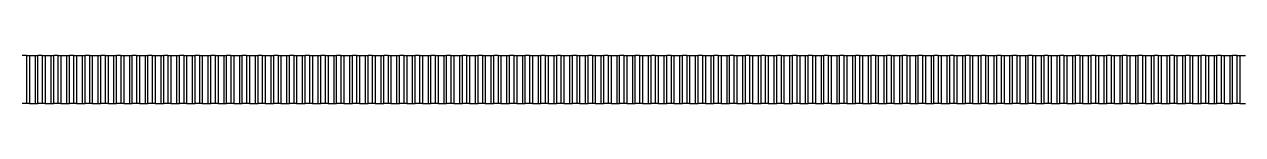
# Model space of a CAD drawing. Header units: millimetres. Extents: x 15 to 415, y 5 to 292.
# Drawn here: x 114.3 to 162.99, y 115.17 to 117.07 of the extents above; entities that cross this region are included whole.
import ezdxf

# ---------------------------------------------------------------- set-up
doc = ezdxf.new("R2010")
doc.units = ezdxf.units.MM

msp = doc.modelspace()

# ---------------------------------------------------------------- linework, layer by layer
at = {"color": 7, "linetype": 'Continuous', "lineweight": 25}
for p, q in [((114.383, 117.0669), (114.2125, 117.0669)), ((114.383, 117.0669), (114.383, 115.1669)), ((114.383, 117.0669), (114.4994, 117.0669)), ((114.4994, 117.0669), (114.4994, 115.1669)), ((114.4994, 117.0669), (114.7245, 117.0669)), ((114.7245, 117.0669), (114.7245, 115.1669)), ((114.7245, 117.0669), (114.8408, 117.0669)), ((114.8408, 115.1669), (114.8408, 117.0669)), ((115.0114, 117.0669), (114.8408, 117.0669)), ((115.0114, 117.0669), (115.0114, 115.1669)), ((115.0114, 117.0669), (115.1277, 117.0669)), ((115.1277, 117.0669), (115.1277, 115.1669)), ((115.1277, 117.0669), (115.3528, 117.0669)), ((115.3528, 117.0669), (115.3528, 115.1669)), ((115.3528, 117.0669), (115.4692, 117.0669)), ((115.4692, 115.1669), (115.4692, 117.0669)), ((115.6397, 117.0669), (115.4692, 117.0669)), ((115.6397, 117.0669), (115.6397, 115.1669)), ((115.6397, 117.0669), (115.7561, 117.0669)), ((115.7561, 117.0669), (115.7561, 115.1669)), ((115.7561, 117.0669), (115.9811, 117.0669)), ((115.9811, 117.0669), (115.9811, 115.1669)), ((115.9811, 117.0669), (116.0975, 117.0669)), ((116.0975, 115.1669), (116.0975, 117.0669)), ((116.268, 117.0669), (116.0975, 117.0669)), ((116.268, 117.0669), (116.268, 115.1669)), ((116.268, 117.0669), (116.3844, 117.0669)), ((116.3844, 117.0669), (116.3844, 115.1669)), ((116.3844, 117.0669), (116.6094, 117.0669)), ((116.6094, 117.0669), (116.6094, 115.1669)), ((116.6094, 117.0669), (116.7258, 117.0669)), ((116.7258, 115.1669), (116.7258, 117.0669)), ((116.8963, 117.0669), (116.7258, 117.0669)), ((116.8963, 117.0669), (116.8963, 115.1669)), ((116.8963, 117.0669), (117.0127, 117.0669)), ((117.0127, 117.0669), (117.0127, 115.1669)), ((117.0127, 117.0669), (117.2377, 117.0669)), ((117.2377, 117.0669), (117.2377, 115.1669)), ((117.2377, 117.0669), (117.3541, 117.0669)), ((117.3541, 115.1669), (117.3541, 117.0669)), ((117.5246, 117.0669), (117.3541, 117.0669)), ((117.5246, 117.0669), (117.5246, 115.1669)), ((117.5246, 117.0669), (117.641, 117.0669)), ((117.641, 117.0669), (117.641, 115.1669)), ((117.641, 117.0669), (117.8661, 117.0669)), ((117.8661, 117.0669), (117.8661, 115.1669)), ((117.8661, 117.0669), (117.9824, 117.0669)), ((117.9824, 115.1669), (117.9824, 117.0669)), ((118.153, 117.0669), (117.9824, 117.0669)), ((118.153, 117.0669), (118.153, 115.1669)), ((118.153, 117.0669), (118.2693, 117.0669)), ((118.2693, 117.0669), (118.2693, 115.1669)), ((118.2693, 117.0669), (118.4944, 117.0669)), ((118.4944, 117.0669), (118.4944, 115.1669)), ((118.4944, 117.0669), (118.6108, 117.0669)), ((118.6108, 115.1669), (118.6108, 117.0669)), ((118.7813, 117.0669), (118.6108, 117.0669)), ((118.7813, 117.0669), (118.7813, 115.1669)), ((118.7813, 117.0669), (118.8976, 117.0669)), ((118.8976, 117.0669), (118.8976, 115.1669)), ((118.8976, 117.0669), (119.1227, 117.0669)), ((119.1227, 117.0669), (119.1227, 115.1669)), ((119.1227, 117.0669), (119.2391, 117.0669)), ((119.2391, 115.1669), (119.2391, 117.0669)), ((119.4096, 117.0669), (119.2391, 117.0669)), ((119.4096, 117.0669), (119.4096, 115.1669)), ((119.4096, 117.0669), (119.526, 117.0669)), ((119.526, 117.0669), (119.526, 115.1669)), ((119.526, 117.0669), (119.751, 117.0669)), ((119.751, 117.0669), (119.751, 115.1669)), ((119.751, 117.0669), (119.8674, 117.0669)), ((119.8674, 115.1669), (119.8674, 117.0669)), ((120.0379, 117.0669), (119.8674, 117.0669)), ((120.0379, 117.0669), (120.0379, 115.1669)), ((120.0379, 117.0669), (120.1543, 117.0669)), ((120.1543, 117.0669), (120.1543, 115.1669)), ((120.1543, 117.0669), (120.3793, 117.0669)), ((120.3793, 117.0669), (120.3793, 115.1669)), ((120.3793, 117.0669), (120.4957, 117.0669)), ((120.4957, 115.1669), (120.4957, 117.0669)), ((120.6662, 117.0669), (120.4957, 117.0669)), ((120.6662, 117.0669), (120.6662, 115.1669)), ((120.6662, 117.0669), (120.7826, 117.0669)), ((120.7826, 117.0669), (120.7826, 115.1669)), ((120.7826, 117.0669), (121.0077, 117.0669)), ((121.0077, 117.0669), (121.0077, 115.1669)), ((121.0077, 117.0669), (121.124, 117.0669)), ((121.124, 115.1669), (121.124, 117.0669)), ((121.2945, 117.0669), (121.124, 117.0669)), ((121.2945, 117.0669), (121.2945, 115.1669)), ((121.2945, 117.0669), (121.4109, 117.0669)), ((121.4109, 117.0669), (121.4109, 115.1669)), ((121.4109, 117.0669), (121.636, 117.0669)), ((121.636, 117.0669), (121.636, 115.1669)), ((121.636, 117.0669), (121.7523, 117.0669)), ((121.7523, 115.1669), (121.7523, 117.0669)), ((121.9229, 117.0669), (121.7523, 117.0669)), ((121.9229, 117.0669), (121.9229, 115.1669)), ((121.9229, 117.0669), (122.0392, 117.0669)), ((122.0392, 117.0669), (122.0392, 115.1669)), ((122.0392, 117.0669), (122.2643, 117.0669)), ((122.2643, 117.0669), (122.2643, 115.1669)), ((122.2643, 117.0669), (122.3807, 117.0669)), ((122.3807, 115.1669), (122.3807, 117.0669)), ((122.5512, 117.0669), (122.3807, 117.0669)), ((122.5512, 117.0669), (122.5512, 115.1669)), ((122.5512, 117.0669), (122.6676, 117.0669)), ((122.6676, 117.0669), (122.6676, 115.1669)), ((122.6676, 117.0669), (122.8926, 117.0669)), ((122.8926, 117.0669), (122.8926, 115.1669)), ((122.8926, 117.0669), (123.009, 117.0669)), ((123.009, 115.1669), (123.009, 117.0669)), ((123.1795, 117.0669), (123.009, 117.0669)), ((123.1795, 117.0669), (123.1795, 115.1669)), ((123.1795, 117.0669), (123.2959, 117.0669)), ((123.2959, 117.0669), (123.2959, 115.1669)), ((123.2959, 117.0669), (123.5209, 117.0669)), ((123.5209, 117.0669), (123.5209, 115.1669)), ((123.5209, 117.0669), (123.6373, 117.0669)), ((123.6373, 115.1669), (123.6373, 117.0669)), ((123.8078, 117.0669), (123.6373, 117.0669)), ((123.8078, 117.0669), (123.8078, 115.1669)), ((123.8078, 117.0669), (123.9242, 117.0669)), ((123.9242, 117.0669), (123.9242, 115.1669)), ((123.9242, 117.0669), (124.1492, 117.0669)), ((124.1492, 117.0669), (124.1492, 115.1669)), ((124.1492, 117.0669), (124.2656, 117.0669)), ((124.2656, 115.1669), (124.2656, 117.0669)), ((124.4361, 117.0669), (124.2656, 117.0669)), ((124.4361, 117.0669), (124.4361, 115.1669)), ((124.4361, 117.0669), (124.5525, 117.0669)), ((124.5525, 117.0669), (124.5525, 115.1669)), ((124.5525, 117.0669), (124.7776, 117.0669)), ((124.7776, 117.0669), (124.7776, 115.1669)), ((124.7776, 117.0669), (124.8939, 117.0669)), ((124.8939, 115.1669), (124.8939, 117.0669)), ((125.0645, 117.0669), (124.8939, 117.0669)), ((125.0645, 117.0669), (125.0645, 115.1669)), ((125.0645, 117.0669), (125.1808, 117.0669)), ((125.1808, 117.0669), (125.1808, 115.1669)), ((125.1808, 117.0669), (125.4059, 117.0669)), ((125.4059, 117.0669), (125.4059, 115.1669)), ((125.4059, 117.0669), (125.5223, 117.0669)), ((125.5223, 115.1669), (125.5223, 117.0669)), ((125.6928, 117.0669), (125.5223, 117.0669)), ((125.6928, 117.0669), (125.6928, 115.1669)), ((125.6928, 117.0669), (125.8092, 117.0669)), ((125.8092, 117.0669), (125.8092, 115.1669)), ((125.8092, 117.0669), (126.0342, 117.0669)), ((126.0342, 117.0669), (126.0342, 115.1669)), ((126.0342, 117.0669), (126.1506, 117.0669)), ((126.1506, 115.1669), (126.1506, 117.0669)), ((126.3211, 117.0669), (126.1506, 117.0669)), ((126.3211, 117.0669), (126.3211, 115.1669)), ((126.3211, 117.0669), (126.4375, 117.0669)), ((126.4375, 117.0669), (126.4375, 115.1669)), ((126.4375, 117.0669), (126.6625, 117.0669)), ((126.6625, 117.0669), (126.6625, 115.1669)), ((126.6625, 117.0669), (126.7789, 117.0669)), ((126.7789, 115.1669), (126.7789, 117.0669)), ((126.9494, 117.0669), (126.7789, 117.0669)), ((126.9494, 117.0669), (126.9494, 115.1669)), ((126.9494, 117.0669), (127.0658, 117.0669)), ((127.0658, 117.0669), (127.0658, 115.1669)), ((127.0658, 117.0669), (127.2908, 117.0669)), ((127.2908, 117.0669), (127.2908, 115.1669)), ((127.2908, 117.0669), (127.4072, 117.0669)), ((127.4072, 115.1669), (127.4072, 117.0669)), ((127.5777, 117.0669), (127.4072, 117.0669)), ((127.5777, 117.0669), (127.5777, 115.1669)), ((127.5777, 117.0669), (127.6941, 117.0669)), ((127.6941, 117.0669), (127.6941, 115.1669)), ((127.6941, 117.0669), (127.9192, 117.0669)), ((127.9192, 117.0669), (127.9192, 115.1669)), ((127.9192, 117.0669), (128.0355, 117.0669)), ((128.0355, 115.1669), (128.0355, 117.0669)), ((128.206, 117.0669), (128.0355, 117.0669)), ((128.206, 117.0669), (128.206, 115.1669)), ((128.206, 117.0669), (128.3224, 117.0669)), ((128.3224, 117.0669), (128.3224, 115.1669)), ((128.3224, 117.0669), (128.5475, 117.0669)), ((128.5475, 117.0669), (128.5475, 115.1669)), ((128.5475, 117.0669), (128.6639, 117.0669)), ((128.6639, 115.1669), (128.6639, 117.0669)), ((128.8344, 117.0669), (128.6639, 117.0669)), ((128.8344, 117.0669), (128.8344, 115.1669)), ((128.8344, 117.0669), (128.9507, 117.0669)), ((128.9507, 117.0669), (128.9507, 115.1669)), ((128.9507, 117.0669), (129.1758, 117.0669)), ((129.1758, 117.0669), (129.1758, 115.1669)), ((129.1758, 117.0669), (129.2922, 117.0669)), ((129.2922, 115.1669), (129.2922, 117.0669)), ((129.4627, 117.0669), (129.2922, 117.0669)), ((129.4627, 117.0669), (129.4627, 115.1669)), ((129.4627, 117.0669), (129.5791, 117.0669)), ((129.5791, 117.0669), (129.5791, 115.1669)), ((129.5791, 117.0669), (129.8041, 117.0669)), ((129.8041, 117.0669), (129.8041, 115.1669)), ((129.8041, 117.0669), (129.9205, 117.0669)), ((129.9205, 115.1669), (129.9205, 117.0669)), ((130.091, 117.0669), (129.9205, 117.0669)), ((130.091, 117.0669), (130.091, 115.1669)), ((130.091, 117.0669), (130.2074, 117.0669)), ((130.2074, 117.0669), (130.2074, 115.1669)), ((130.2074, 117.0669), (130.4324, 117.0669)), ((130.4324, 117.0669), (130.4324, 115.1669)), ((130.4324, 117.0669), (130.5488, 117.0669)), ((130.5488, 115.1669), (130.5488, 117.0669)), ((130.7193, 117.0669), (130.5488, 117.0669)), ((130.7193, 117.0669), (130.7193, 115.1669)), ((130.7193, 117.0669), (130.8357, 117.0669)), ((130.8357, 117.0669), (130.8357, 115.1669)), ((130.8357, 117.0669), (131.0607, 117.0669)), ((131.0607, 117.0669), (131.0607, 115.1669)), ((131.0607, 117.0669), (131.1771, 117.0669)), ((131.1771, 115.1669), (131.1771, 117.0669)), ((131.3476, 117.0669), (131.1771, 117.0669)), ((131.3476, 117.0669), (131.3476, 115.1669)), ((131.3476, 117.0669), (131.464, 117.0669)), ((131.464, 117.0669), (131.464, 115.1669)), ((131.464, 117.0669), (131.6891, 117.0669)), ((131.6891, 117.0669), (131.6891, 115.1669)), ((131.6891, 117.0669), (131.8054, 117.0669)), ((131.8054, 115.1669), (131.8054, 117.0669)), ((131.976, 117.0669), (131.8054, 117.0669)), ((131.976, 117.0669), (131.976, 115.1669)), ((131.976, 117.0669), (132.0923, 117.0669)), ((132.0923, 117.0669), (132.0923, 115.1669)), ((132.0923, 117.0669), (132.3174, 117.0669)), ((132.3174, 117.0669), (132.3174, 115.1669)), ((132.3174, 117.0669), (132.4338, 117.0669)), ((132.4338, 115.1669), (132.4338, 117.0669)), ((132.6043, 117.0669), (132.4338, 117.0669)), ((132.6043, 117.0669), (132.6043, 115.1669)), ((132.6043, 117.0669), (132.7207, 117.0669)), ((132.7207, 117.0669), (132.7207, 115.1669)), ((132.7207, 117.0669), (132.9457, 117.0669)), ((132.9457, 117.0669), (132.9457, 115.1669)), ((132.9457, 117.0669), (133.0621, 117.0669)), ((133.0621, 115.1669), (133.0621, 117.0669)), ((133.2326, 117.0669), (133.0621, 117.0669)), ((133.2326, 117.0669), (133.2326, 115.1669)), ((133.2326, 117.0669), (133.349, 117.0669)), ((133.349, 117.0669), (133.349, 115.1669)), ((133.349, 117.0669), (133.574, 117.0669)), ((133.574, 117.0669), (133.574, 115.1669)), ((133.574, 117.0669), (133.6904, 117.0669)), ((133.6904, 115.1669), (133.6904, 117.0669)), ((133.8609, 117.0669), (133.6904, 117.0669)), ((133.8609, 117.0669), (133.8609, 115.1669)), ((133.8609, 117.0669), (133.9773, 117.0669)), ((133.9773, 117.0669), (133.9773, 115.1669)), ((133.9773, 117.0669), (134.2023, 117.0669)), ((134.2023, 117.0669), (134.2023, 115.1669)), ((134.2023, 117.0669), (134.3187, 117.0669)), ((134.3187, 115.1669), (134.3187, 117.0669)), ((134.4892, 117.0669), (134.3187, 117.0669)), ((134.4892, 117.0669), (134.4892, 115.1669)), ((134.4892, 117.0669), (134.6056, 117.0669)), ((134.6056, 117.0669), (134.6056, 115.1669)), ((134.6056, 117.0669), (134.8307, 117.0669)), ((134.8307, 117.0669), (134.8307, 115.1669)), ((134.8307, 117.0669), (134.947, 117.0669)), ((134.947, 115.1669), (134.947, 117.0669)), ((135.1176, 117.0669), (134.947, 117.0669)), ((135.1176, 117.0669), (135.1176, 115.1669)), ((135.1176, 117.0669), (135.2339, 117.0669)), ((135.2339, 117.0669), (135.2339, 115.1669)), ((135.2339, 117.0669), (135.459, 117.0669)), ((135.459, 117.0669), (135.459, 115.1669)), ((135.459, 117.0669), (135.5754, 117.0669)), ((135.5754, 115.1669), (135.5754, 117.0669)), ((135.7459, 117.0669), (135.5754, 117.0669)), ((135.7459, 117.0669), (135.7459, 115.1669)), ((135.7459, 117.0669), (135.8622, 117.0669)), ((135.8622, 117.0669), (135.8622, 115.1669)), ((135.8622, 117.0669), (136.0873, 117.0669)), ((136.0873, 117.0669), (136.0873, 115.1669)), ((136.0873, 117.0669), (136.2037, 117.0669)), ((136.2037, 115.1669), (136.2037, 117.0669)), ((136.3742, 117.0669), (136.2037, 117.0669)), ((136.3742, 117.0669), (136.3742, 115.1669)), ((136.3742, 117.0669), (136.4906, 117.0669)), ((136.4906, 117.0669), (136.4906, 115.1669)), ((136.4906, 117.0669), (136.7156, 117.0669)), ((136.7156, 117.0669), (136.7156, 115.1669)), ((136.7156, 117.0669), (136.832, 117.0669)), ((136.832, 115.1669), (136.832, 117.0669)), ((137.0025, 117.0669), (136.832, 117.0669)), ((137.0025, 117.0669), (137.0025, 115.1669)), ((137.0025, 117.0669), (137.1189, 117.0669)), ((137.1189, 117.0669), (137.1189, 115.1669)), ((137.1189, 117.0669), (137.3439, 117.0669)), ((137.3439, 117.0669), (137.3439, 115.1669)), ((137.3439, 117.0669), (137.4603, 117.0669)), ((137.4603, 115.1669), (137.4603, 117.0669)), ((137.6308, 117.0669), (137.4603, 117.0669)), ((137.6308, 117.0669), (137.6308, 115.1669)), ((137.6308, 117.0669), (137.7472, 117.0669)), ((137.7472, 117.0669), (137.7472, 115.1669)), ((137.7472, 117.0669), (137.9723, 117.0669)), ((137.9723, 117.0669), (137.9723, 115.1669)), ((137.9723, 117.0669), (138.0886, 117.0669)), ((138.0886, 115.1669), (138.0886, 117.0669)), ((138.2591, 117.0669), (138.0886, 117.0669)), ((138.2591, 117.0669), (138.2591, 115.1669)), ((138.2591, 117.0669), (138.3755, 117.0669)), ((138.3755, 117.0669), (138.3755, 115.1669)), ((138.3755, 117.0669), (138.6006, 117.0669)), ((138.6006, 117.0669), (138.6006, 115.1669)), ((138.6006, 117.0669), (138.7169, 117.0669)), ((138.7169, 115.1669), (138.7169, 117.0669)), ((138.8875, 117.0669), (138.7169, 117.0669)), ((138.8875, 117.0669), (138.8875, 115.1669)), ((138.8875, 117.0669), (139.0038, 117.0669)), ((139.0038, 117.0669), (139.0038, 115.1669)), ((139.0038, 117.0669), (139.2289, 117.0669)), ((139.2289, 117.0669), (139.2289, 115.1669)), ((139.2289, 117.0669), (139.3453, 117.0669)), ((139.3453, 115.1669), (139.3453, 117.0669)), ((139.5158, 117.0669), (139.3453, 117.0669)), ((139.5158, 117.0669), (139.5158, 115.1669)), ((139.5158, 117.0669), (139.6322, 117.0669)), ((139.6322, 117.0669), (139.6322, 115.1669)), ((139.6322, 117.0669), (139.8572, 117.0669)), ((139.8572, 117.0669), (139.8572, 115.1669)), ((139.8572, 117.0669), (139.9736, 117.0669)), ((139.9736, 115.1669), (139.9736, 117.0669)), ((140.1441, 117.0669), (139.9736, 117.0669)), ((140.1441, 117.0669), (140.1441, 115.1669)), ((140.1441, 117.0669), (140.2605, 117.0669)), ((140.2605, 117.0669), (140.2605, 115.1669)), ((140.2605, 117.0669), (140.4855, 117.0669)), ((140.4855, 117.0669), (140.4855, 115.1669)), ((140.4855, 117.0669), (140.6019, 117.0669)), ((140.6019, 115.1669), (140.6019, 117.0669)), ((140.7724, 117.0669), (140.6019, 117.0669)), ((140.7724, 117.0669), (140.7724, 115.1669)), ((140.7724, 117.0669), (140.8888, 117.0669)), ((140.8888, 117.0669), (140.8888, 115.1669)), ((140.8888, 117.0669), (141.1138, 117.0669)), ((141.1138, 117.0669), (141.1138, 115.1669)), ((141.1138, 117.0669), (141.2302, 117.0669)), ((141.2302, 115.1669), (141.2302, 117.0669)), ((141.4007, 117.0669), (141.2302, 117.0669)), ((141.4007, 117.0669), (141.4007, 115.1669)), ((141.4007, 117.0669), (141.5171, 117.0669)), ((141.5171, 117.0669), (141.5171, 115.1669)), ((141.5171, 117.0669), (141.7422, 117.0669)), ((141.7422, 117.0669), (141.7422, 115.1669)), ((141.7422, 117.0669), (141.8585, 117.0669)), ((141.8585, 115.1669), (141.8585, 117.0669)), ((142.0291, 117.0669), (141.8585, 117.0669)), ((142.0291, 117.0669), (142.0291, 115.1669)), ((142.0291, 117.0669), (142.1454, 117.0669)), ((142.1454, 117.0669), (142.1454, 115.1669)), ((142.1454, 117.0669), (142.3705, 117.0669)), ((142.3705, 117.0669), (142.3705, 115.1669)), ((142.3705, 117.0669), (142.4869, 117.0669)), ((142.4869, 115.1669), (142.4869, 117.0669)), ((142.6574, 117.0669), (142.4869, 117.0669)), ((142.6574, 117.0669), (142.6574, 115.1669)), ((142.6574, 117.0669), (142.7738, 117.0669)), ((142.7738, 117.0669), (142.7738, 115.1669)), ((142.7738, 117.0669), (142.9988, 117.0669)), ((142.9988, 117.0669), (142.9988, 115.1669)), ((142.9988, 117.0669), (143.1152, 117.0669)), ((143.1152, 115.1669), (143.1152, 117.0669)), ((143.2857, 117.0669), (143.1152, 117.0669)), ((143.2857, 117.0669), (143.2857, 115.1669)), ((143.2857, 117.0669), (143.4021, 117.0669)), ((143.4021, 117.0669), (143.4021, 115.1669)), ((143.4021, 117.0669), (143.6271, 117.0669)), ((143.6271, 117.0669), (143.6271, 115.1669)), ((143.6271, 117.0669), (143.7435, 117.0669)), ((143.7435, 115.1669), (143.7435, 117.0669)), ((143.914, 117.0669), (143.7435, 117.0669)), ((143.914, 117.0669), (143.914, 115.1669)), ((143.914, 117.0669), (144.0304, 117.0669)), ((144.0304, 117.0669), (144.0304, 115.1669)), ((144.0304, 117.0669), (144.2554, 117.0669)), ((144.2554, 117.0669), (144.2554, 115.1669)), ((144.2554, 117.0669), (144.3718, 117.0669)), ((144.3718, 115.1669), (144.3718, 117.0669)), ((144.5423, 117.0669), (144.3718, 117.0669)), ((144.5423, 117.0669), (144.5423, 115.1669)), ((144.5423, 117.0669), (144.6587, 117.0669)), ((144.6587, 117.0669), (144.6587, 115.1669)), ((144.6587, 117.0669), (144.8838, 117.0669)), ((144.8838, 117.0669), (144.8838, 115.1669)), ((144.8838, 117.0669), (145.0001, 117.0669)), ((145.0001, 115.1669), (145.0001, 117.0669)), ((145.1706, 117.0669), (145.0001, 117.0669)), ((145.1706, 117.0669), (145.1706, 115.1669)), ((145.1706, 117.0669), (145.287, 117.0669)), ((145.287, 117.0669), (145.287, 115.1669)), ((145.287, 117.0669), (145.5121, 117.0669)), ((145.5121, 117.0669), (145.5121, 115.1669)), ((145.5121, 117.0669), (145.6285, 117.0669)), ((145.6285, 115.1669), (145.6285, 117.0669)), ((145.799, 117.0669), (145.6285, 117.0669)), ((145.799, 117.0669), (145.799, 115.1669)), ((145.799, 117.0669), (145.9153, 117.0669)), ((145.9153, 117.0669), (145.9153, 115.1669)), ((145.9153, 117.0669), (146.1404, 117.0669)), ((146.1404, 117.0669), (146.1404, 115.1669)), ((146.1404, 117.0669), (146.2568, 117.0669)), ((146.2568, 115.1669), (146.2568, 117.0669)), ((146.4273, 117.0669), (146.2568, 117.0669)), ((146.4273, 117.0669), (146.4273, 115.1669)), ((146.4273, 117.0669), (146.5437, 117.0669)), ((146.5437, 117.0669), (146.5437, 115.1669)), ((146.5437, 117.0669), (146.7687, 117.0669)), ((146.7687, 117.0669), (146.7687, 115.1669)), ((146.7687, 117.0669), (146.8851, 117.0669)), ((146.8851, 115.1669), (146.8851, 117.0669)), ((147.0556, 117.0669), (146.8851, 117.0669)), ((147.0556, 117.0669), (147.0556, 115.1669)), ((147.0556, 117.0669), (147.172, 117.0669)), ((147.172, 117.0669), (147.172, 115.1669)), ((147.172, 117.0669), (147.397, 117.0669)), ((147.397, 117.0669), (147.397, 115.1669)), ((147.397, 117.0669), (147.5134, 117.0669)), ((147.5134, 115.1669), (147.5134, 117.0669)), ((147.6839, 117.0669), (147.5134, 117.0669)), ((147.6839, 117.0669), (147.6839, 115.1669)), ((147.6839, 117.0669), (147.8003, 117.0669)), ((147.8003, 117.0669), (147.8003, 115.1669)), ((147.8003, 117.0669), (148.0253, 117.0669)), ((148.0253, 117.0669), (148.0253, 115.1669)), ((148.0253, 117.0669), (148.1417, 117.0669)), ((148.1417, 115.1669), (148.1417, 117.0669)), ((148.3122, 117.0669), (148.1417, 117.0669)), ((148.3122, 117.0669), (148.3122, 115.1669)), ((148.3122, 117.0669), (148.4286, 117.0669)), ((148.4286, 117.0669), (148.4286, 115.1669)), ((148.4286, 117.0669), (148.6537, 117.0669)), ((148.6537, 117.0669), (148.6537, 115.1669)), ((148.6537, 117.0669), (148.77, 117.0669)), ((148.77, 115.1669), (148.77, 117.0669)), ((148.9406, 117.0669), (148.77, 117.0669)), ((148.9406, 117.0669), (148.9406, 115.1669)), ((148.9406, 117.0669), (149.0569, 117.0669)), ((149.0569, 117.0669), (149.0569, 115.1669)), ((149.0569, 117.0669), (149.282, 117.0669)), ((149.282, 117.0669), (149.282, 115.1669)), ((149.282, 117.0669), (149.3984, 117.0669)), ((149.3984, 115.1669), (149.3984, 117.0669)), ((149.5689, 117.0669), (149.3984, 117.0669)), ((149.5689, 117.0669), (149.5689, 115.1669)), ((149.5689, 117.0669), (149.6853, 117.0669)), ((149.6853, 117.0669), (149.6853, 115.1669)), ((149.6853, 117.0669), (149.9103, 117.0669)), ((149.9103, 117.0669), (149.9103, 115.1669)), ((149.9103, 117.0669), (150.0267, 117.0669)), ((150.0267, 115.1669), (150.0267, 117.0669)), ((150.1972, 117.0669), (150.0267, 117.0669)), ((150.1972, 117.0669), (150.1972, 115.1669)), ((150.1972, 117.0669), (150.3136, 117.0669)), ((150.3136, 117.0669), (150.3136, 115.1669)), ((150.3136, 117.0669), (150.5386, 117.0669)), ((150.5386, 117.0669), (150.5386, 115.1669)), ((150.5386, 117.0669), (150.655, 117.0669)), ((150.655, 115.1669), (150.655, 117.0669)), ((150.8255, 117.0669), (150.655, 117.0669)), ((150.8255, 117.0669), (150.8255, 115.1669)), ((150.8255, 117.0669), (150.9419, 117.0669)), ((150.9419, 117.0669), (150.9419, 115.1669)), ((150.9419, 117.0669), (151.1669, 117.0669)), ((151.1669, 117.0669), (151.1669, 115.1669)), ((151.1669, 117.0669), (151.2833, 117.0669)), ((151.2833, 115.1669), (151.2833, 117.0669)), ((151.4538, 117.0669), (151.2833, 117.0669)), ((151.4538, 117.0669), (151.4538, 115.1669)), ((151.4538, 117.0669), (151.5702, 117.0669)), ((151.5702, 117.0669), (151.5702, 115.1669)), ((151.5702, 117.0669), (151.7953, 117.0669)), ((151.7953, 117.0669), (151.7953, 115.1669)), ((151.7953, 117.0669), (151.9116, 117.0669)), ((151.9116, 115.1669), (151.9116, 117.0669)), ((152.0822, 117.0669), (151.9116, 117.0669)), ((152.0822, 117.0669), (152.0822, 115.1669)), ((152.0822, 117.0669), (152.1985, 117.0669)), ((152.1985, 117.0669), (152.1985, 115.1669)), ((152.1985, 117.0669), (152.4236, 117.0669)), ((152.4236, 117.0669), (152.4236, 115.1669)), ((152.4236, 117.0669), (152.54, 117.0669)), ((152.54, 115.1669), (152.54, 117.0669)), ((152.7105, 117.0669), (152.54, 117.0669)), ((152.7105, 117.0669), (152.7105, 115.1669)), ((152.7105, 117.0669), (152.8268, 117.0669)), ((152.8268, 117.0669), (152.8268, 115.1669)), ((152.8268, 117.0669), (153.0519, 117.0669)), ((153.0519, 117.0669), (153.0519, 115.1669)), ((153.0519, 117.0669), (153.1683, 117.0669)), ((153.1683, 115.1669), (153.1683, 117.0669)), ((153.3388, 117.0669), (153.1683, 117.0669)), ((153.3388, 117.0669), (153.3388, 115.1669)), ((153.3388, 117.0669), (153.4552, 117.0669)), ((153.4552, 117.0669), (153.4552, 115.1669)), ((153.4552, 117.0669), (153.6802, 117.0669)), ((153.6802, 117.0669), (153.6802, 115.1669)), ((153.6802, 117.0669), (153.7966, 117.0669)), ((153.7966, 115.1669), (153.7966, 117.0669)), ((153.9671, 117.0669), (153.7966, 117.0669)), ((153.9671, 117.0669), (153.9671, 115.1669)), ((153.9671, 117.0669), (154.0835, 117.0669)), ((154.0835, 117.0669), (154.0835, 115.1669)), ((154.0835, 117.0669), (154.3085, 117.0669)), ((154.3085, 117.0669), (154.3085, 115.1669)), ((154.3085, 117.0669), (154.4249, 117.0669)), ((154.4249, 115.1669), (154.4249, 117.0669)), ((154.5954, 117.0669), (154.4249, 117.0669)), ((154.5954, 117.0669), (154.5954, 115.1669)), ((154.5954, 117.0669), (154.7118, 117.0669)), ((154.7118, 117.0669), (154.7118, 115.1669)), ((154.7118, 117.0669), (154.9369, 117.0669)), ((154.9369, 117.0669), (154.9369, 115.1669)), ((154.9369, 117.0669), (155.0532, 117.0669)), ((155.0532, 115.1669), (155.0532, 117.0669)), ((155.2237, 117.0669), (155.0532, 117.0669)), ((155.2237, 117.0669), (155.2237, 115.1669)), ((155.2237, 117.0669), (155.3401, 117.0669)), ((155.3401, 117.0669), (155.3401, 115.1669)), ((155.3401, 117.0669), (155.5652, 117.0669)), ((155.5652, 117.0669), (155.5652, 115.1669)), ((155.5652, 117.0669), (155.6815, 117.0669)), ((155.6815, 115.1669), (155.6815, 117.0669)), ((155.8521, 117.0669), (155.6815, 117.0669)), ((155.8521, 117.0669), (155.8521, 115.1669)), ((155.8521, 117.0669), (155.9684, 117.0669)), ((155.9684, 117.0669), (155.9684, 115.1669)), ((155.9684, 117.0669), (156.1935, 117.0669)), ((156.1935, 117.0669), (156.1935, 115.1669)), ((156.1935, 117.0669), (156.3099, 117.0669)), ((156.3099, 115.1669), (156.3099, 117.0669)), ((156.4804, 117.0669), (156.3099, 117.0669)), ((156.4804, 117.0669), (156.4804, 115.1669)), ((156.4804, 117.0669), (156.5968, 117.0669)), ((156.5968, 117.0669), (156.5968, 115.1669)), ((156.5968, 117.0669), (156.8218, 117.0669)), ((156.8218, 117.0669), (156.8218, 115.1669)), ((156.8218, 117.0669), (156.9382, 117.0669)), ((156.9382, 115.1669), (156.9382, 117.0669)), ((157.1087, 117.0669), (156.9382, 117.0669)), ((157.1087, 117.0669), (157.1087, 115.1669)), ((157.1087, 117.0669), (157.2251, 117.0669)), ((157.2251, 117.0669), (157.2251, 115.1669)), ((157.2251, 117.0669), (157.4501, 117.0669)), ((157.4501, 117.0669), (157.4501, 115.1669)), ((157.4501, 117.0669), (157.5665, 117.0669)), ((157.5665, 115.1669), (157.5665, 117.0669)), ((157.737, 117.0669), (157.5665, 117.0669)), ((157.737, 117.0669), (157.737, 115.1669)), ((157.737, 117.0669), (157.8534, 117.0669)), ((157.8534, 117.0669), (157.8534, 115.1669)), ((157.8534, 117.0669), (158.0784, 117.0669)), ((158.0784, 117.0669), (158.0784, 115.1669)), ((158.0784, 117.0669), (158.1948, 117.0669)), ((158.1948, 115.1669), (158.1948, 117.0669)), ((158.3653, 117.0669), (158.1948, 117.0669)), ((158.3653, 117.0669), (158.3653, 115.1669)), ((158.3653, 117.0669), (158.4817, 117.0669)), ((158.4817, 117.0669), (158.4817, 115.1669)), ((158.4817, 117.0669), (158.7068, 117.0669)), ((158.7068, 117.0669), (158.7068, 115.1669)), ((158.7068, 117.0669), (158.8231, 117.0669)), ((158.8231, 115.1669), (158.8231, 117.0669)), ((158.9937, 117.0669), (158.8231, 117.0669)), ((158.9937, 117.0669), (158.9937, 115.1669)), ((158.9937, 117.0669), (159.11, 117.0669)), ((159.11, 117.0669), (159.11, 115.1669)), ((159.11, 117.0669), (159.3351, 117.0669)), ((159.3351, 117.0669), (159.3351, 115.1669)), ((159.3351, 117.0669), (159.4515, 117.0669)), ((159.4515, 115.1669), (159.4515, 117.0669)), ((159.622, 117.0669), (159.4515, 117.0669)), ((159.622, 117.0669), (159.622, 115.1669)), ((159.622, 117.0669), (159.7384, 117.0669)), ((159.7384, 117.0669), (159.7384, 115.1669)), ((159.7384, 117.0669), (159.9634, 117.0669)), ((159.9634, 117.0669), (159.9634, 115.1669)), ((159.9634, 117.0669), (160.0798, 117.0669)), ((160.0798, 115.1669), (160.0798, 117.0669)), ((160.2503, 117.0669), (160.0798, 117.0669)), ((160.2503, 117.0669), (160.2503, 115.1669)), ((160.2503, 117.0669), (160.3667, 117.0669)), ((160.3667, 117.0669), (160.3667, 115.1669)), ((160.3667, 117.0669), (160.5917, 117.0669)), ((160.5917, 117.0669), (160.5917, 115.1669)), ((160.5917, 117.0669), (160.7081, 117.0669)), ((160.7081, 115.1669), (160.7081, 117.0669)), ((160.8786, 117.0669), (160.7081, 117.0669)), ((160.8786, 117.0669), (160.8786, 115.1669)), ((160.8786, 117.0669), (160.995, 117.0669)), ((160.995, 117.0669), (160.995, 115.1669)), ((160.995, 117.0669), (161.22, 117.0669)), ((161.22, 117.0669), (161.22, 115.1669)), ((161.22, 117.0669), (161.3364, 117.0669)), ((161.3364, 115.1669), (161.3364, 117.0669)), ((161.5069, 117.0669), (161.3364, 117.0669)), ((161.5069, 117.0669), (161.5069, 115.1669)), ((161.5069, 117.0669), (161.6233, 117.0669)), ((161.6233, 117.0669), (161.6233, 115.1669)), ((161.6233, 117.0669), (161.8484, 117.0669)), ((161.8484, 117.0669), (161.8484, 115.1669)), ((161.8484, 117.0669), (161.9647, 117.0669)), ((161.9647, 115.1669), (161.9647, 117.0669)), ((162.1352, 117.0669), (161.9647, 117.0669)), ((162.1352, 117.0669), (162.1352, 115.1669)), ((162.1352, 117.0669), (162.2516, 117.0669)), ((162.2516, 117.0669), (162.2516, 115.1669)), ((162.2516, 117.0669), (162.4767, 117.0669)), ((162.4767, 117.0669), (162.4767, 115.1669)), ((162.4767, 117.0669), (162.5931, 117.0669)), ((162.5931, 115.1669), (162.5931, 117.0669)), ((162.7636, 117.0669), (162.5931, 117.0669)), ((162.7636, 117.0669), (162.7636, 115.1669)), ((162.7636, 117.0669), (162.8799, 117.0669)), ((162.8799, 117.0669), (162.8799, 115.1669)), ((162.8799, 117.0669), (163.105, 117.0669)), ((114.383, 115.1669), (114.2125, 115.1669)), ((114.4994, 115.1669), (114.383, 115.1669)), ((114.4994, 115.1669), (114.7245, 115.1669)), ((114.7245, 115.1669), (114.8408, 115.1669)), ((115.0114, 115.1669), (114.8408, 115.1669)), ((115.1277, 115.1669), (115.0114, 115.1669)), ((115.1277, 115.1669), (115.3528, 115.1669)), ((115.3528, 115.1669), (115.4692, 115.1669)), ((115.6397, 115.1669), (115.4692, 115.1669)), ((115.7561, 115.1669), (115.6397, 115.1669)), ((115.7561, 115.1669), (115.9811, 115.1669)), ((115.9811, 115.1669), (116.0975, 115.1669)), ((116.268, 115.1669), (116.0975, 115.1669)), ((116.3844, 115.1669), (116.268, 115.1669)), ((116.3844, 115.1669), (116.6094, 115.1669)), ((116.6094, 115.1669), (116.7258, 115.1669)), ((116.8963, 115.1669), (116.7258, 115.1669)), ((117.0127, 115.1669), (116.8963, 115.1669)), ((117.0127, 115.1669), (117.2377, 115.1669)), ((117.2377, 115.1669), (117.3541, 115.1669)), ((117.5246, 115.1669), (117.3541, 115.1669)), ((117.641, 115.1669), (117.5246, 115.1669)), ((117.641, 115.1669), (117.8661, 115.1669)), ((117.8661, 115.1669), (117.9824, 115.1669)), ((118.153, 115.1669), (117.9824, 115.1669)), ((118.2693, 115.1669), (118.153, 115.1669)), ((118.2693, 115.1669), (118.4944, 115.1669)), ((118.4944, 115.1669), (118.6108, 115.1669)), ((118.7813, 115.1669), (118.6108, 115.1669)), ((118.8976, 115.1669), (118.7813, 115.1669)), ((118.8976, 115.1669), (119.1227, 115.1669)), ((119.1227, 115.1669), (119.2391, 115.1669)), ((119.4096, 115.1669), (119.2391, 115.1669)), ((119.526, 115.1669), (119.4096, 115.1669)), ((119.526, 115.1669), (119.751, 115.1669)), ((119.751, 115.1669), (119.8674, 115.1669)), ((120.0379, 115.1669), (119.8674, 115.1669)), ((120.1543, 115.1669), (120.0379, 115.1669)), ((120.1543, 115.1669), (120.3793, 115.1669)), ((120.3793, 115.1669), (120.4957, 115.1669)), ((120.6662, 115.1669), (120.4957, 115.1669)), ((120.7826, 115.1669), (120.6662, 115.1669)), ((120.7826, 115.1669), (121.0077, 115.1669)), ((121.0077, 115.1669), (121.124, 115.1669)), ((121.2945, 115.1669), (121.124, 115.1669)), ((121.4109, 115.1669), (121.2945, 115.1669)), ((121.4109, 115.1669), (121.636, 115.1669)), ((121.636, 115.1669), (121.7523, 115.1669)), ((121.9229, 115.1669), (121.7523, 115.1669)), ((122.0392, 115.1669), (121.9229, 115.1669)), ((122.0392, 115.1669), (122.2643, 115.1669)), ((122.2643, 115.1669), (122.3807, 115.1669)), ((122.5512, 115.1669), (122.3807, 115.1669)), ((122.6676, 115.1669), (122.5512, 115.1669)), ((122.6676, 115.1669), (122.8926, 115.1669)), ((122.8926, 115.1669), (123.009, 115.1669)), ((123.1795, 115.1669), (123.009, 115.1669)), ((123.2959, 115.1669), (123.1795, 115.1669)), ((123.2959, 115.1669), (123.5209, 115.1669)), ((123.5209, 115.1669), (123.6373, 115.1669)), ((123.8078, 115.1669), (123.6373, 115.1669)), ((123.9242, 115.1669), (123.8078, 115.1669)), ((123.9242, 115.1669), (124.1492, 115.1669)), ((124.1492, 115.1669), (124.2656, 115.1669)), ((124.4361, 115.1669), (124.2656, 115.1669)), ((124.5525, 115.1669), (124.4361, 115.1669)), ((124.5525, 115.1669), (124.7776, 115.1669)), ((124.7776, 115.1669), (124.8939, 115.1669)), ((125.0645, 115.1669), (124.8939, 115.1669)), ((125.1808, 115.1669), (125.0645, 115.1669)), ((125.1808, 115.1669), (125.4059, 115.1669)), ((125.4059, 115.1669), (125.5223, 115.1669)), ((125.6928, 115.1669), (125.5223, 115.1669)), ((125.8092, 115.1669), (125.6928, 115.1669)), ((125.8092, 115.1669), (126.0342, 115.1669)), ((126.0342, 115.1669), (126.1506, 115.1669)), ((126.3211, 115.1669), (126.1506, 115.1669)), ((126.4375, 115.1669), (126.3211, 115.1669)), ((126.4375, 115.1669), (126.6625, 115.1669)), ((126.6625, 115.1669), (126.7789, 115.1669)), ((126.9494, 115.1669), (126.7789, 115.1669)), ((127.0658, 115.1669), (126.9494, 115.1669)), ((127.0658, 115.1669), (127.2908, 115.1669)), ((127.2908, 115.1669), (127.4072, 115.1669)), ((127.5777, 115.1669), (127.4072, 115.1669)), ((127.6941, 115.1669), (127.5777, 115.1669)), ((127.6941, 115.1669), (127.9192, 115.1669)), ((127.9192, 115.1669), (128.0355, 115.1669)), ((128.206, 115.1669), (128.0355, 115.1669)), ((128.3224, 115.1669), (128.206, 115.1669)), ((128.3224, 115.1669), (128.5475, 115.1669)), ((128.5475, 115.1669), (128.6639, 115.1669)), ((128.8344, 115.1669), (128.6639, 115.1669)), ((128.9507, 115.1669), (128.8344, 115.1669)), ((128.9507, 115.1669), (129.1758, 115.1669)), ((129.1758, 115.1669), (129.2922, 115.1669)), ((129.4627, 115.1669), (129.2922, 115.1669)), ((129.5791, 115.1669), (129.4627, 115.1669)), ((129.5791, 115.1669), (129.8041, 115.1669)), ((129.8041, 115.1669), (129.9205, 115.1669)), ((130.091, 115.1669), (129.9205, 115.1669)), ((130.2074, 115.1669), (130.091, 115.1669)), ((130.2074, 115.1669), (130.4324, 115.1669)), ((130.4324, 115.1669), (130.5488, 115.1669)), ((130.7193, 115.1669), (130.5488, 115.1669)), ((130.8357, 115.1669), (130.7193, 115.1669)), ((130.8357, 115.1669), (131.0607, 115.1669)), ((131.0607, 115.1669), (131.1771, 115.1669)), ((131.3476, 115.1669), (131.1771, 115.1669)), ((131.464, 115.1669), (131.3476, 115.1669)), ((131.464, 115.1669), (131.6891, 115.1669)), ((131.6891, 115.1669), (131.8054, 115.1669)), ((131.976, 115.1669), (131.8054, 115.1669)), ((132.0923, 115.1669), (131.976, 115.1669)), ((132.0923, 115.1669), (132.3174, 115.1669)), ((132.3174, 115.1669), (132.4338, 115.1669)), ((132.6043, 115.1669), (132.4338, 115.1669)), ((132.7207, 115.1669), (132.6043, 115.1669)), ((132.7207, 115.1669), (132.9457, 115.1669)), ((132.9457, 115.1669), (133.0621, 115.1669)), ((133.2326, 115.1669), (133.0621, 115.1669)), ((133.349, 115.1669), (133.2326, 115.1669)), ((133.349, 115.1669), (133.574, 115.1669)), ((133.574, 115.1669), (133.6904, 115.1669)), ((133.8609, 115.1669), (133.6904, 115.1669)), ((133.9773, 115.1669), (133.8609, 115.1669)), ((133.9773, 115.1669), (134.2023, 115.1669)), ((134.2023, 115.1669), (134.3187, 115.1669)), ((134.4892, 115.1669), (134.3187, 115.1669)), ((134.6056, 115.1669), (134.4892, 115.1669)), ((134.6056, 115.1669), (134.8307, 115.1669)), ((134.8307, 115.1669), (134.947, 115.1669)), ((135.1176, 115.1669), (134.947, 115.1669)), ((135.2339, 115.1669), (135.1176, 115.1669)), ((135.2339, 115.1669), (135.459, 115.1669)), ((135.459, 115.1669), (135.5754, 115.1669)), ((135.7459, 115.1669), (135.5754, 115.1669)), ((135.8622, 115.1669), (135.7459, 115.1669)), ((135.8622, 115.1669), (136.0873, 115.1669)), ((136.0873, 115.1669), (136.2037, 115.1669)), ((136.3742, 115.1669), (136.2037, 115.1669)), ((136.4906, 115.1669), (136.3742, 115.1669)), ((136.4906, 115.1669), (136.7156, 115.1669)), ((136.7156, 115.1669), (136.832, 115.1669)), ((137.0025, 115.1669), (136.832, 115.1669)), ((137.1189, 115.1669), (137.0025, 115.1669)), ((137.1189, 115.1669), (137.3439, 115.1669)), ((137.3439, 115.1669), (137.4603, 115.1669)), ((137.6308, 115.1669), (137.4603, 115.1669)), ((137.7472, 115.1669), (137.6308, 115.1669)), ((137.7472, 115.1669), (137.9723, 115.1669)), ((137.9723, 115.1669), (138.0886, 115.1669)), ((138.2591, 115.1669), (138.0886, 115.1669)), ((138.3755, 115.1669), (138.2591, 115.1669)), ((138.3755, 115.1669), (138.6006, 115.1669)), ((138.6006, 115.1669), (138.7169, 115.1669)), ((138.8875, 115.1669), (138.7169, 115.1669)), ((139.0038, 115.1669), (138.8875, 115.1669)), ((139.0038, 115.1669), (139.2289, 115.1669)), ((139.2289, 115.1669), (139.3453, 115.1669)), ((139.5158, 115.1669), (139.3453, 115.1669)), ((139.6322, 115.1669), (139.5158, 115.1669)), ((139.6322, 115.1669), (139.8572, 115.1669)), ((139.8572, 115.1669), (139.9736, 115.1669)), ((140.1441, 115.1669), (139.9736, 115.1669)), ((140.2605, 115.1669), (140.1441, 115.1669)), ((140.2605, 115.1669), (140.4855, 115.1669)), ((140.4855, 115.1669), (140.6019, 115.1669)), ((140.7724, 115.1669), (140.6019, 115.1669)), ((140.8888, 115.1669), (140.7724, 115.1669)), ((140.8888, 115.1669), (141.1138, 115.1669)), ((141.1138, 115.1669), (141.2302, 115.1669)), ((141.4007, 115.1669), (141.2302, 115.1669)), ((141.5171, 115.1669), (141.4007, 115.1669)), ((141.5171, 115.1669), (141.7422, 115.1669)), ((141.7422, 115.1669), (141.8585, 115.1669)), ((142.0291, 115.1669), (141.8585, 115.1669)), ((142.1454, 115.1669), (142.0291, 115.1669)), ((142.1454, 115.1669), (142.3705, 115.1669)), ((142.3705, 115.1669), (142.4869, 115.1669)), ((142.6574, 115.1669), (142.4869, 115.1669)), ((142.7738, 115.1669), (142.6574, 115.1669)), ((142.7738, 115.1669), (142.9988, 115.1669)), ((142.9988, 115.1669), (143.1152, 115.1669)), ((143.2857, 115.1669), (143.1152, 115.1669)), ((143.4021, 115.1669), (143.2857, 115.1669)), ((143.4021, 115.1669), (143.6271, 115.1669)), ((143.6271, 115.1669), (143.7435, 115.1669)), ((143.914, 115.1669), (143.7435, 115.1669)), ((144.0304, 115.1669), (143.914, 115.1669)), ((144.0304, 115.1669), (144.2554, 115.1669)), ((144.2554, 115.1669), (144.3718, 115.1669)), ((144.5423, 115.1669), (144.3718, 115.1669)), ((144.6587, 115.1669), (144.5423, 115.1669)), ((144.6587, 115.1669), (144.8838, 115.1669)), ((144.8838, 115.1669), (145.0001, 115.1669)), ((145.1706, 115.1669), (145.0001, 115.1669)), ((145.287, 115.1669), (145.1706, 115.1669)), ((145.287, 115.1669), (145.5121, 115.1669)), ((145.5121, 115.1669), (145.6285, 115.1669)), ((145.799, 115.1669), (145.6285, 115.1669)), ((145.9153, 115.1669), (145.799, 115.1669)), ((145.9153, 115.1669), (146.1404, 115.1669)), ((146.1404, 115.1669), (146.2568, 115.1669)), ((146.4273, 115.1669), (146.2568, 115.1669)), ((146.5437, 115.1669), (146.4273, 115.1669)), ((146.5437, 115.1669), (146.7687, 115.1669)), ((146.7687, 115.1669), (146.8851, 115.1669)), ((147.0556, 115.1669), (146.8851, 115.1669)), ((147.172, 115.1669), (147.0556, 115.1669)), ((147.172, 115.1669), (147.397, 115.1669)), ((147.397, 115.1669), (147.5134, 115.1669)), ((147.6839, 115.1669), (147.5134, 115.1669)), ((147.8003, 115.1669), (147.6839, 115.1669)), ((147.8003, 115.1669), (148.0253, 115.1669)), ((148.0253, 115.1669), (148.1417, 115.1669)), ((148.3122, 115.1669), (148.1417, 115.1669)), ((148.4286, 115.1669), (148.3122, 115.1669)), ((148.4286, 115.1669), (148.6537, 115.1669)), ((148.6537, 115.1669), (148.77, 115.1669)), ((148.9406, 115.1669), (148.77, 115.1669)), ((149.0569, 115.1669), (148.9406, 115.1669)), ((149.0569, 115.1669), (149.282, 115.1669)), ((149.282, 115.1669), (149.3984, 115.1669)), ((149.5689, 115.1669), (149.3984, 115.1669)), ((149.6853, 115.1669), (149.5689, 115.1669)), ((149.6853, 115.1669), (149.9103, 115.1669)), ((149.9103, 115.1669), (150.0267, 115.1669)), ((150.1972, 115.1669), (150.0267, 115.1669)), ((150.3136, 115.1669), (150.1972, 115.1669)), ((150.3136, 115.1669), (150.5386, 115.1669)), ((150.5386, 115.1669), (150.655, 115.1669)), ((150.8255, 115.1669), (150.655, 115.1669)), ((150.9419, 115.1669), (150.8255, 115.1669)), ((150.9419, 115.1669), (151.1669, 115.1669)), ((151.1669, 115.1669), (151.2833, 115.1669)), ((151.4538, 115.1669), (151.2833, 115.1669)), ((151.5702, 115.1669), (151.4538, 115.1669)), ((151.5702, 115.1669), (151.7953, 115.1669)), ((151.7953, 115.1669), (151.9116, 115.1669)), ((152.0822, 115.1669), (151.9116, 115.1669)), ((152.1985, 115.1669), (152.0822, 115.1669)), ((152.1985, 115.1669), (152.4236, 115.1669)), ((152.4236, 115.1669), (152.54, 115.1669)), ((152.7105, 115.1669), (152.54, 115.1669)), ((152.8268, 115.1669), (152.7105, 115.1669)), ((152.8268, 115.1669), (153.0519, 115.1669)), ((153.0519, 115.1669), (153.1683, 115.1669)), ((153.3388, 115.1669), (153.1683, 115.1669)), ((153.4552, 115.1669), (153.3388, 115.1669)), ((153.4552, 115.1669), (153.6802, 115.1669)), ((153.6802, 115.1669), (153.7966, 115.1669)), ((153.9671, 115.1669), (153.7966, 115.1669)), ((154.0835, 115.1669), (153.9671, 115.1669)), ((154.0835, 115.1669), (154.3085, 115.1669)), ((154.3085, 115.1669), (154.4249, 115.1669)), ((154.5954, 115.1669), (154.4249, 115.1669)), ((154.7118, 115.1669), (154.5954, 115.1669)), ((154.7118, 115.1669), (154.9369, 115.1669)), ((154.9369, 115.1669), (155.0532, 115.1669)), ((155.2237, 115.1669), (155.0532, 115.1669)), ((155.3401, 115.1669), (155.2237, 115.1669)), ((155.3401, 115.1669), (155.5652, 115.1669)), ((155.5652, 115.1669), (155.6815, 115.1669)), ((155.8521, 115.1669), (155.6815, 115.1669)), ((155.9684, 115.1669), (155.8521, 115.1669)), ((155.9684, 115.1669), (156.1935, 115.1669)), ((156.1935, 115.1669), (156.3099, 115.1669)), ((156.4804, 115.1669), (156.3099, 115.1669)), ((156.5968, 115.1669), (156.4804, 115.1669)), ((156.5968, 115.1669), (156.8218, 115.1669)), ((156.8218, 115.1669), (156.9382, 115.1669)), ((157.1087, 115.1669), (156.9382, 115.1669)), ((157.2251, 115.1669), (157.1087, 115.1669)), ((157.2251, 115.1669), (157.4501, 115.1669)), ((157.4501, 115.1669), (157.5665, 115.1669)), ((157.737, 115.1669), (157.5665, 115.1669)), ((157.8534, 115.1669), (157.737, 115.1669)), ((157.8534, 115.1669), (158.0784, 115.1669)), ((158.0784, 115.1669), (158.1948, 115.1669)), ((158.3653, 115.1669), (158.1948, 115.1669)), ((158.4817, 115.1669), (158.3653, 115.1669)), ((158.4817, 115.1669), (158.7068, 115.1669)), ((158.7068, 115.1669), (158.8231, 115.1669)), ((158.9937, 115.1669), (158.8231, 115.1669)), ((159.11, 115.1669), (158.9937, 115.1669)), ((159.11, 115.1669), (159.3351, 115.1669)), ((159.3351, 115.1669), (159.4515, 115.1669)), ((159.622, 115.1669), (159.4515, 115.1669)), ((159.7384, 115.1669), (159.622, 115.1669)), ((159.7384, 115.1669), (159.9634, 115.1669)), ((159.9634, 115.1669), (160.0798, 115.1669)), ((160.2503, 115.1669), (160.0798, 115.1669)), ((160.3667, 115.1669), (160.2503, 115.1669)), ((160.3667, 115.1669), (160.5917, 115.1669)), ((160.5917, 115.1669), (160.7081, 115.1669)), ((160.8786, 115.1669), (160.7081, 115.1669)), ((160.995, 115.1669), (160.8786, 115.1669)), ((160.995, 115.1669), (161.22, 115.1669)), ((161.22, 115.1669), (161.3364, 115.1669)), ((161.5069, 115.1669), (161.3364, 115.1669)), ((161.6233, 115.1669), (161.5069, 115.1669)), ((161.6233, 115.1669), (161.8484, 115.1669)), ((161.8484, 115.1669), (161.9647, 115.1669)), ((162.1352, 115.1669), (161.9647, 115.1669)), ((162.2516, 115.1669), (162.1352, 115.1669)), ((162.2516, 115.1669), (162.4767, 115.1669)), ((162.4767, 115.1669), (162.5931, 115.1669)), ((162.7636, 115.1669), (162.5931, 115.1669)), ((162.8799, 115.1669), (162.7636, 115.1669)), ((162.8799, 115.1669), (163.105, 115.1669))]:
    msp.add_line(p, q, dxfattribs=at)

doc.saveas('drawing.dxf')
